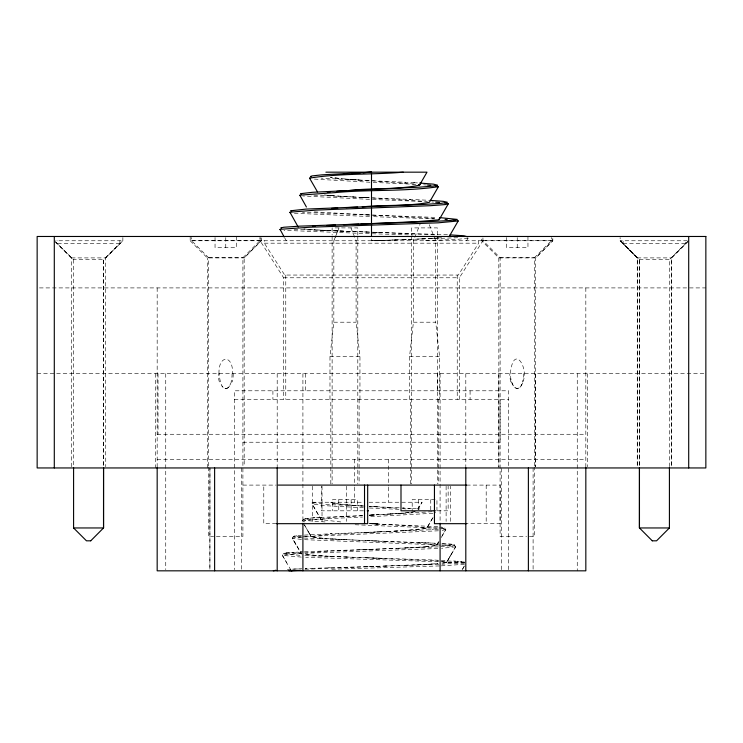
<?xml version="1.0" encoding="UTF-8"?>
<svg xmlns="http://www.w3.org/2000/svg" width="743" height="743" viewBox="0 0 743 743"><rect width="100%" height="100%" fill="white"/><g stroke="black" fill="none" stroke-linecap="round" stroke-linejoin="round"><path stroke-width="0.56" stroke-dasharray="3.71 2.79" d="M71.439 466.79L71.504 257.905L54.499 240.76M119.883 240.76L119.874 243.332L103.565 259.623L103.546 466.66L103.5 259.623M208.616 467.124L208.616 536.53L213.631 536.53M208.616 465.963L208.634 257.737L191.462 240.593L191.462 237.5M330.821 483.934L330.821 399.363M329.985 399.363L329.976 356.501L333.83 322.202L333.839 240.76L339.012 227.897L333.839 240.76M359.946 399.363L359.956 356.501L356.101 322.202L356.101 240.76L350.956 227.897M359.11 399.363L359.11 483.934M410.424 483.934L410.424 399.363M438.714 399.363L438.714 483.934M450.286 521.4L450.286 486.228M459.378 399.363L459.378 277.78L482.876 240.76L482.931 237.546L482.95 240.593L500.123 257.737L500.095 536.53L526.629 536.53M501.386 569.667L501.441 467.951M508.593 569.667L508.667 390.79L234.333 390.79L234.407 569.667M535.675 373.645L535.657 466.799L535.647 257.905L552.811 240.76L552.811 237.546L552.727 240.76L535.647 257.905L498.813 257.905L481.668 240.76L481.668 236.478M620.321 240.76L637.327 257.905L637.262 466.79L637.262 257.905L620.145 240.76L620.126 237.546M639.5 259.623L639.472 466.66L639.435 259.623L623.126 243.332L623.117 240.76M218.99 373.645C218.256 354.541 233.404 354.439 232.522 373.645M122.874 237.546L122.855 240.76L105.673 257.905L105.738 466.79M409.569 399.363L409.569 356.501L413.424 322.202L413.424 240.76L420.287 223.615M522.942 381.735C528.988 368.287 514.063 343.935 510.534 371.769C510.515 377.435 510.59 385.58 516.487 388.348C521.317 390.121 525.338 375.67 521.075 385.914A8.284 8.219 29.9 0 1 520.221 386.992L519.812 387.372M340.814 521.948L321.134 519.663L312.032 503.94L312.933 502.24L363.494 502.24M441.221 537.523L445.819 529.518L441.314 537.31M312.933 502.24C328.49 506.02 346.006 504.33 362.045 506.113M231.454 381.735L229.587 385.914A8.582 8.507 19.4 0 1 228.918 386.787L228.324 387.372M330.932 502.24L333.022 503.225L340.796 504.274M321.552 517.388C320.892 517.082 293.903 518.605 304.927 521.967M418.068 509.122L422.024 502.24L418.114 508.909M462.74 568.859L464.44 565.915M466.558 240.76L468.099 238.104L467.449 237.76M432.537 518.215L426.668 528.31L405.232 530.511M439.067 541.21L436.568 545.418L427.699 546.625M462.146 569.825L464.459 565.813M433.058 517.425L426.788 528.236L420.594 529.35L400.579 530.79M425.479 546.792L435.788 545.659L436.643 545.381L438.194 542.696M436.643 545.381L438.351 542.436M441.435 561.271L446.701 562.386L441.249 563.352L446.487 562.525L455.682 546.802C453.1 542.074 445.298 544.99 440.794 543.551L452.115 544.461M446.487 562.525L451.215 554.454M478.659 240.76L478.659 243.184L458.301 275.049L284.699 275.049L264.341 243.184L264.341 240.76M445.8 529.657L441.036 530.558M468.099 238.104L457.512 239.367L424.624 240.76M302.132 520.945L316.639 519.208L362.519 517.035M216.371 536.53L242.905 536.53L242.905 257.737L260.05 240.593L260.05 237.5L260.124 240.76L283.622 277.78L283.622 399.363M534.384 465.963L534.384 257.737L551.538 240.593L551.538 237.5M669.415 466.66L669.415 259.623L685.705 243.332L685.705 240.76M105.673 257.905L122.855 240.76L55.688 240.76M455.682 546.802L441.518 548.315M301.612 535.304L293.634 536.279L292.222 538.164L301.807 554.092M301.788 551.919C295.872 553.609 286.352 550.182 282.368 555.374L286.835 563.027M435.584 512.726L435.649 512.178M301.909 553.359L301.435 553.953M464.394 562.525L441.899 564.243M303.933 519.004L304.537 518.874M414.993 511.723L402.715 513.107M294.144 536.149L294.832 536.019M415.328 511.658L406.7 512.763M284.355 553.294L285.126 553.163M464.421 564.29L441.008 565.869M305.28 518.744L306.181 518.614M432.017 511.723L369.067 515.205L374.909 514.936L369.317 515.205L374.268 514.945M432.872 513.283L369.067 516.766M295.686 535.889L296.708 535.759M304.5 552.903L327.886 551.26L390.846 548.594M441.138 528.895L444.936 528.032L441.017 527.001M286.092 553.033L287.244 552.903M307.221 518.493L308.401 518.363M309.729 518.233L311.187 518.103M438.407 529.174L434.516 529.49M288.6 552.773L290.132 552.643M438.426 530.799L304.537 536.604M403.551 513.041L399.149 513.385M427.271 546.662L415.755 547.415M401.852 513.181L395.285 513.654M312.784 517.973L314.521 517.843M301.686 536.799L292.231 538.09L301.231 553.674L283.222 553.749L302.02 555.532M397.254 513.515L377.778 514.741M424.039 546.894L424.522 546.867M433.541 529.555L431.999 529.657M291.86 552.513L293.764 552.374M304.314 535.109L331.861 533.734M422.526 546.997L423.538 546.932M316.379 517.713L318.357 517.583M393.261 513.794L390.121 513.998M457.753 237.741L371.5 240.76L371.5 237.416M420.937 547.099L421.467 547.071M386.862 514.202L389.044 514.063M430.373 529.759L430.921 529.722M429.807 529.796L330.264 533.799M419.832 547.173L410.656 547.684M440.775 546.764L454.827 545.176L441.314 545.102M304.946 569.259L386.592 565.999M320.456 517.453L362.612 515.475M404.099 530.586L390.428 531.329M295.844 552.244L298.101 552.114M431.414 238.401L441.611 237.741L422.108 238.865M362.519 515.605C349.108 517.193 333.486 515.791 321.134 519.663M369.568 515.205L378.939 514.676M372.865 532.202L375.243 532.072M428.423 564.243L438.045 563.631L423.176 564.513M394.347 531.124L398.137 530.92M414.52 547.48L395.536 548.39M438.342 546.894L327.031 550.869M428.915 238.54L430.178 238.466M437.776 548.52L305.178 553.284M287.365 569.389L300.126 568.794M427.169 564.308L415.885 564.856M378.066 531.932L387.744 531.459M386.388 531.533L391.747 531.264M300.516 551.984L303.107 551.854M408.641 547.786L405.167 547.953M301.082 553.479L282.331 555.235L291.33 570.828M424.931 238.735L419.173 238.995M380.862 531.802L326.679 534.588L311.131 536.53L318.041 537.913L339.774 539.353M304.454 551.789L328.861 550.804M421.783 564.578L395.759 565.664M342.43 516.339L343.907 516.274M292.584 569.129L295.473 568.999M420.649 238.93L412.95 239.255M389.258 548.659L397.068 548.325M412.774 564.986L414.343 564.921M438.741 564.374L314.28 568.265M408.028 239.46L414.548 239.19M298.528 568.859L301.76 568.729M404.526 565.33L409.542 565.126M439.392 565.934L330.171 569.296M402.91 239.655L409.69 239.395M369.197 549.467L376.209 549.198M394.004 239.98L404.638 239.59M306.905 568.534L305.15 568.599L316.202 568.2M384.725 566.073L399.316 565.534M395.824 239.915L375.744 240.63L378.512 240.565M371.5 240.76L381.001 240.435M369.243 566.603L377.175 566.333M365.426 532.471L369.559 532.341M328.406 567.801L330.533 567.736M360.792 549.736L369.559 549.467M364.544 566.742L369.559 566.603M191.462 240.593L260.05 240.593M482.95 240.593L551.538 240.593M190.18 236.478L190.18 240.76L552.82 240.76M687.312 240.76L620.117 240.76L637.327 257.905M264.341 243.184L478.659 243.184M119.883 243.332L57.295 243.332L57.295 240.76M623.117 243.332L685.705 243.332M208.616 257.737L242.905 257.737M500.095 257.737L534.384 257.737M71.458 257.905L105.72 257.905M190.18 240.76L207.325 257.905L244.187 257.905L261.239 240.76L261.313 237.546L261.322 240.76L244.159 257.905L244.187 466.799M637.262 257.905L671.561 257.905M54.323 240.76L73.585 259.623L103.593 259.623M639.407 259.623L669.415 259.623M283.622 277.78L459.378 277.78M39.463 287.912L705.85 287.912M333.83 322.202L356.101 322.202M413.424 322.202L435.714 322.202L439.577 356.501L439.577 399.363M329.976 356.501L359.956 356.501M409.569 356.501L439.577 356.501M37.15 373.645L705.85 373.645M234.333 399.363L508.667 399.363M157.172 434.265L585.828 434.265M242.905 442.224L500.095 442.224L500.095 399.363M157.172 459.378L585.828 459.378M242.905 485.095L276.173 485.095M466.641 485.095L500.085 485.095L500.085 523.676L466.641 523.676M369.057 502.24L399.576 502.24M401.74 502.24L422.061 502.24M363.438 510.812L321.413 510.812L321.413 486.21M437.469 510.812L448.15 510.812L448.15 486.21M276.173 523.676L263.784 523.676L263.784 485.095M438.166 527.957L426.919 527.957L413.517 526.081L369.54 523.574M439.289 527.957L444.918 527.957L445.819 529.518L441.221 528.477M529.369 536.53L534.384 536.53L534.384 467.124M440.19 545.102L415.616 542.892L345.151 539.622M464.719 562.247L446.719 562.247L455.719 546.662L441.546 545.102M368.417 214.913L361.665 214.718M378.577 232.392L375.763 232.327L379.125 232.466M364.274 197.564L364.757 197.573L360.699 197.397L365.714 197.638M373.441 558.039L382.664 558.299M369.28 232.122L292.835 229.373M372.289 232.206L448.679 234.788M369.262 233.683L283.993 230.33M372.289 233.766L413.034 234.983M373.441 540.904L377.788 541.034M369.531 214.978L302.475 212.303M372.559 215.08L436.819 217.448M369.503 216.538L293.485 213.195M373.636 216.668L434.636 218.869M369.048 523.657L438.556 526.722M385.673 541.303L304.231 538.053M355.154 524.753L438.574 528.199M383.713 541.238L420.222 542.566M371.5 197.898L397.291 198.873M372.447 199.486L423.454 201.529M369.717 232.122L347.046 231.277M372.457 232.225L437.302 234.992M377.973 523.964L371.017 523.713L377.639 523.964L371.147 523.704L377.333 523.964L373.441 523.769M366.308 557.77L373.775 558.039M373.432 506.652L376.97 506.782M352.303 557.231L438.481 561.011M396.4 198.836L410.842 199.421M350.427 231.407L335.743 230.822M345.579 556.962L354.021 557.296M369.995 182.249L312.952 179.007M369.958 214.978L312.422 211.774M372.336 215.08L435.463 218.461M343.73 231.147L328.295 230.488M418.588 542.492L423.389 542.696M347.232 557.027L330.059 556.284M438.389 561.717L305.67 557.296M368.537 180.623L321.152 178.171M372.587 180.8L405.789 182.286M373.162 182.379L416.842 184.394M409.226 199.356L429.352 200.313M421.82 542.631L426.436 542.827M340.703 556.758L336.003 556.553M362.138 197.443L363.745 197.508M369.568 197.805L311.122 195.037M369.54 199.365L302.661 195.957M369.485 506.447L399.957 507.84M363.373 507.738L324.812 505.686L312.088 504.014M369.42 507.998L398.972 509.336M424.931 542.761L429.361 542.957M441.481 561.847L464.431 563.417M324.124 230.293L331.202 230.627M387.317 507.246L388.765 507.311M427.912 542.892L434.804 543.217M304.853 555.671L434.534 560.027L464.366 562.061M361.423 197.415L368.119 197.731M364.376 231.927L367.07 232.057M432.157 543.087L438.519 543.421L437.311 543.347M332.975 556.423L325.88 556.08M328.638 556.219L304.509 554.575M404.378 182.221L415.021 182.769M368.899 197.768L352.507 196.932M372.633 197.954L427.411 201.539M325.49 230.358L318.961 230.033M403.904 508.036L402.604 507.971L413.591 508.565M341.083 539.418L346.535 539.687M301.314 557.092L282.368 555.374M321.487 230.163L314.298 229.773M325.072 521.948L308.874 520.806L303.051 519.608L321.032 519.385L312.032 503.8M367.274 540.635L369.856 540.765M338.474 539.288L342.421 539.492M353.714 196.997L335.13 195.892M438.026 544.907L304.509 539.678M323.233 555.94L303.998 554.51M407.693 508.24L410.117 508.37M334.721 539.084L337.201 539.214M413.777 182.704L418.588 182.973M317.744 229.968L303.738 228.974M344.38 196.477L346.628 196.607M431.832 201.975L433.55 202.077M412.458 508.5L419.879 508.955M369.392 180.623L362.092 180.177M371.5 180.753L416.823 184.208M330.059 538.805L332.344 538.944M340.08 196.217L341.13 196.282M358.042 179.917L363.123 180.243M313.221 229.698L304.407 229.039M416.851 508.76L418.903 508.89M359.045 179.982L346.823 179.147M338.037 196.087L339.049 196.152M365.027 506.113L354.996 505.435M453.601 560.946L455.617 561.076M353.176 179.602L356.064 179.797M423.631 184.812L426.593 185.016M359.909 505.779L362.955 505.974M324.821 538.461L326.827 538.601M350.38 179.407L352.228 179.537M324.329 194.972L336.077 195.957M352.173 505.231L356.928 505.574M348.578 179.277L342.718 178.822M332.409 195.697L334.201 195.827M370.98 506.512L369.215 506.382L399.056 508.37M353.101 505.296L348.597 504.961M302.28 537.913L293.123 536.604L311.131 536.53L303.255 522.896M301.482 539.474L292.259 538.229L296.736 545.882M350.352 505.091L344.473 504.618M345.133 179.017L330.384 177.382L341.947 178.757M331.554 195.632L324.932 195.037M322.936 538.331L311.596 536.948L308.884 532.638M457.437 561.206L459.063 561.337M347.733 504.887L341.492 504.339M402.325 508.63L406.022 508.955M343.693 504.543L333.746 503.364L330.821 502.24M460.484 561.476L461.709 561.606M453.75 544.721L454.651 544.972M223.188 387.372L222.603 386.787A8.582 8.507 -19.4 0 1 221.925 385.914L220.058 381.735M71.504 257.905L55.874 242.32M304.565 525.171L311.131 536.669M284.718 237.955L286.334 240.76M429.287 224.683L435.677 240.76L435.714 322.202M511.546 381.735L513.413 385.914A8.582 8.507 -19.4 0 0 514.082 386.787L514.472 387.187A3.826 3.789 6.8 0 0 519.905 387.465M498.813 257.905L498.878 467.951M207.39 467.951L207.325 257.905M587.546 373.645L587.546 466.799M585.828 287.912L585.828 467.951M577.255 373.645L577.255 570.828M533.102 467.951L533.102 569.667M527.957 236.478L527.957 247.623L506.522 247.623L506.522 236.478M517.239 237.593L517.239 247.623M498.813 373.645L498.822 466.799M486.191 485.095L486.191 523.676M470.087 390.79L470.087 399.363M465.805 373.645L465.805 466.808M457.233 275.049L457.233 399.363M446.116 486.228L446.116 521.4M440.088 373.645L440.088 522.273M437.664 373.645L437.664 390.79M437.432 234.853L437.432 227.897L411.715 227.897L411.715 234.853M437.432 236.014L437.432 483.934M436.949 510.812L436.949 499.667L412.198 499.667L412.198 510.812M430.754 499.667L430.754 510.812M418.383 499.667L418.383 510.812M411.715 236.014L411.715 483.934M388.645 459.378L388.645 486.024M388.645 487.176L388.645 502.24M357.801 234.853L357.801 227.897L332.121 227.897L332.121 234.853M357.801 236.014L357.801 483.934M357.337 510.812L357.337 499.667L332.595 499.667L332.595 510.812M354.355 459.378L354.355 486.024M354.355 487.176L354.355 502.24M351.151 499.667L351.151 510.812M346.359 486.228L346.359 521.4M338.78 499.667L338.78 510.812M332.121 236.014L332.121 483.934M322.025 486.228L322.025 521.4M312.376 486.228L312.376 521.4M305.336 373.645L305.336 390.79M302.912 373.645L302.912 522.273M285.767 275.049L285.767 399.363M277.195 373.645L277.195 466.808M272.913 390.79L272.913 399.363M241.614 467.951L241.614 569.667M236.478 236.478L236.478 247.623L215.043 247.623L215.043 236.478M225.761 237.593L225.761 247.623M165.745 373.645L165.745 569.667M158.027 373.645L158.027 434.265M157.172 287.912L157.172 467.951M155.454 373.645L155.454 467.951M73.585 259.623L73.585 466.66M233.2 373.636A28.225 27.389 84.7 0 1 232.16 381.948M523.564 373.655A28.225 26.274 90 0 1 522.608 381.633M510.84 381.948A28.225 27.389 -84.7 0 1 509.8 373.636M232.085 373.655A28.225 26.274 90 0 1 231.119 381.633M229.587 385.914A8.284 8.219 29.9 0 1 228.733 386.992M228.417 387.465A3.826 3.789 6.8 0 1 222.928 387.233M219.352 381.948A28.225 27.389 -84.7 0 1 218.312 373.636M220.392 381.633A28.225 26.274 -90 0 1 219.436 373.655M222.779 386.992A8.284 8.219 -29.9 0 1 221.925 385.914M228.584 387.233A3.826 3.789 -6.8 0 1 223.095 387.465M314.261 503.763A59.031 2.684 -0.2 0 1 315.199 502.157M209.916 467.951L209.897 569.667L209.953 467.951M688.677 240.76L671.533 257.905L671.561 466.79L671.533 257.905L688.677 240.76"/><path stroke-width="1.11" d="M362.268 206.888C384.382 204.566 407.61 206.591 429.417 202.272L438.398 186.697L437.274 186.168M298.184 226.996L289.919 212.192L316.239 210.093L430.503 205.69L445.317 204.566L448.298 203.833L447.574 203.424M284.179 237.017L280.055 229.327L309.617 227.237L438.175 222.826L458.199 220.959L457.363 220.56M325.889 172.172L426.993 172.172L419.516 185.146C396.613 190.022 372.011 187.71 348.764 190.579M360.81 224.033L416.888 221.655L438.249 219.872L439.28 219.473L448.298 203.833M449.097 236.673L458.199 220.959M317.484 191.88L309.552 178.144C340.108 173.119 372.262 174.884 403.291 172.172M438.398 186.697C404.452 191.75 369.262 189.381 335.047 192.613L299.81 195.149L306.422 207.009M291.33 570.828L293.504 570.243M90.73 540.82L103.537 527.957L103.546 467.811L103.537 527.957L73.585 527.957L73.585 467.811M669.415 467.811L669.415 527.957L656.552 540.82L652.289 540.82M273.331 570.828L275.922 570.243M467.05 236.673L463.901 235.8L450.054 234.862M281.263 228.24L280.761 227.906L283.863 227.237L299.624 226.151L430.327 221.59L450.509 220.476L457.298 219.408L439.484 217.588M327.31 192.084L330.403 191.815M343.22 174.206L344.037 174.141M352.043 173.509L359.974 172.952M336.755 191.332L346.433 190.719M363.076 172.738L371.5 172.172L371.5 236.311M312.905 226.225L315.097 226.086M331.48 208.402L337.749 208.059M288.962 570.828L301.129 570.29M345.95 207.65L357.699 207.093M326.595 225.473L335.53 225.064M371.5 172.172L322.035 174.828L312.079 175.915L310.49 176.453L311.029 176.918M343.582 224.72L359.045 224.098M278.263 485.095L466.641 485.095M367.191 510.812L368.519 510.812M435.398 510.812L400.997 510.812L400.997 485.095M276.507 523.676L367.674 523.676L367.674 485.095M466.641 523.676L434.451 523.676L434.451 485.095M669.415 527.957L639.407 527.957L639.454 467.811L639.463 527.957L652.27 540.82M90.711 540.82L86.467 540.82L73.585 527.957M453.416 236.553L454.651 236.618M429.956 200.35L443.209 201.334L447.397 202.272L441.351 203.341L423.473 204.455L306.209 209.08L290.662 210.771L291.637 211.235M419.228 184.533L420.371 184.598M419.721 183.047L433.364 184.134L437.497 185.146L432.788 186.14L418.894 187.19L312.497 192.288L300.609 193.682L301.324 194.053M445.066 219.417L447.24 219.547M435.714 202.207L439.55 202.486M427.513 185.081L430.856 185.351M454.038 220.086L455.765 220.29M444.648 202.96L446.599 203.229M435.277 185.824L436.949 186.094M300.581 195.641L299.8 195.4M290.745 212.795L289.798 212.461M310.36 178.543L309.552 178.144M280.362 229.801L279.851 229.531M418.662 184.608L419.516 185.146M438.844 219.074L439.308 219.408M688.705 236.478L688.705 467.951M585.828 467.598L585.828 570.828L157.172 570.828L157.172 467.598M528.384 467.951L528.384 570.828M465.805 467.719L465.805 570.828M440.088 523.267L440.088 570.828M364.525 485.095L364.525 523.676M302.912 523.267L302.912 570.828M277.195 467.719L277.195 570.828M214.616 467.951L214.616 570.828M54.295 236.478L54.295 467.951M705.85 236.478L37.15 236.478L37.15 467.951L705.85 467.951L705.85 236.478"/></g></svg>
